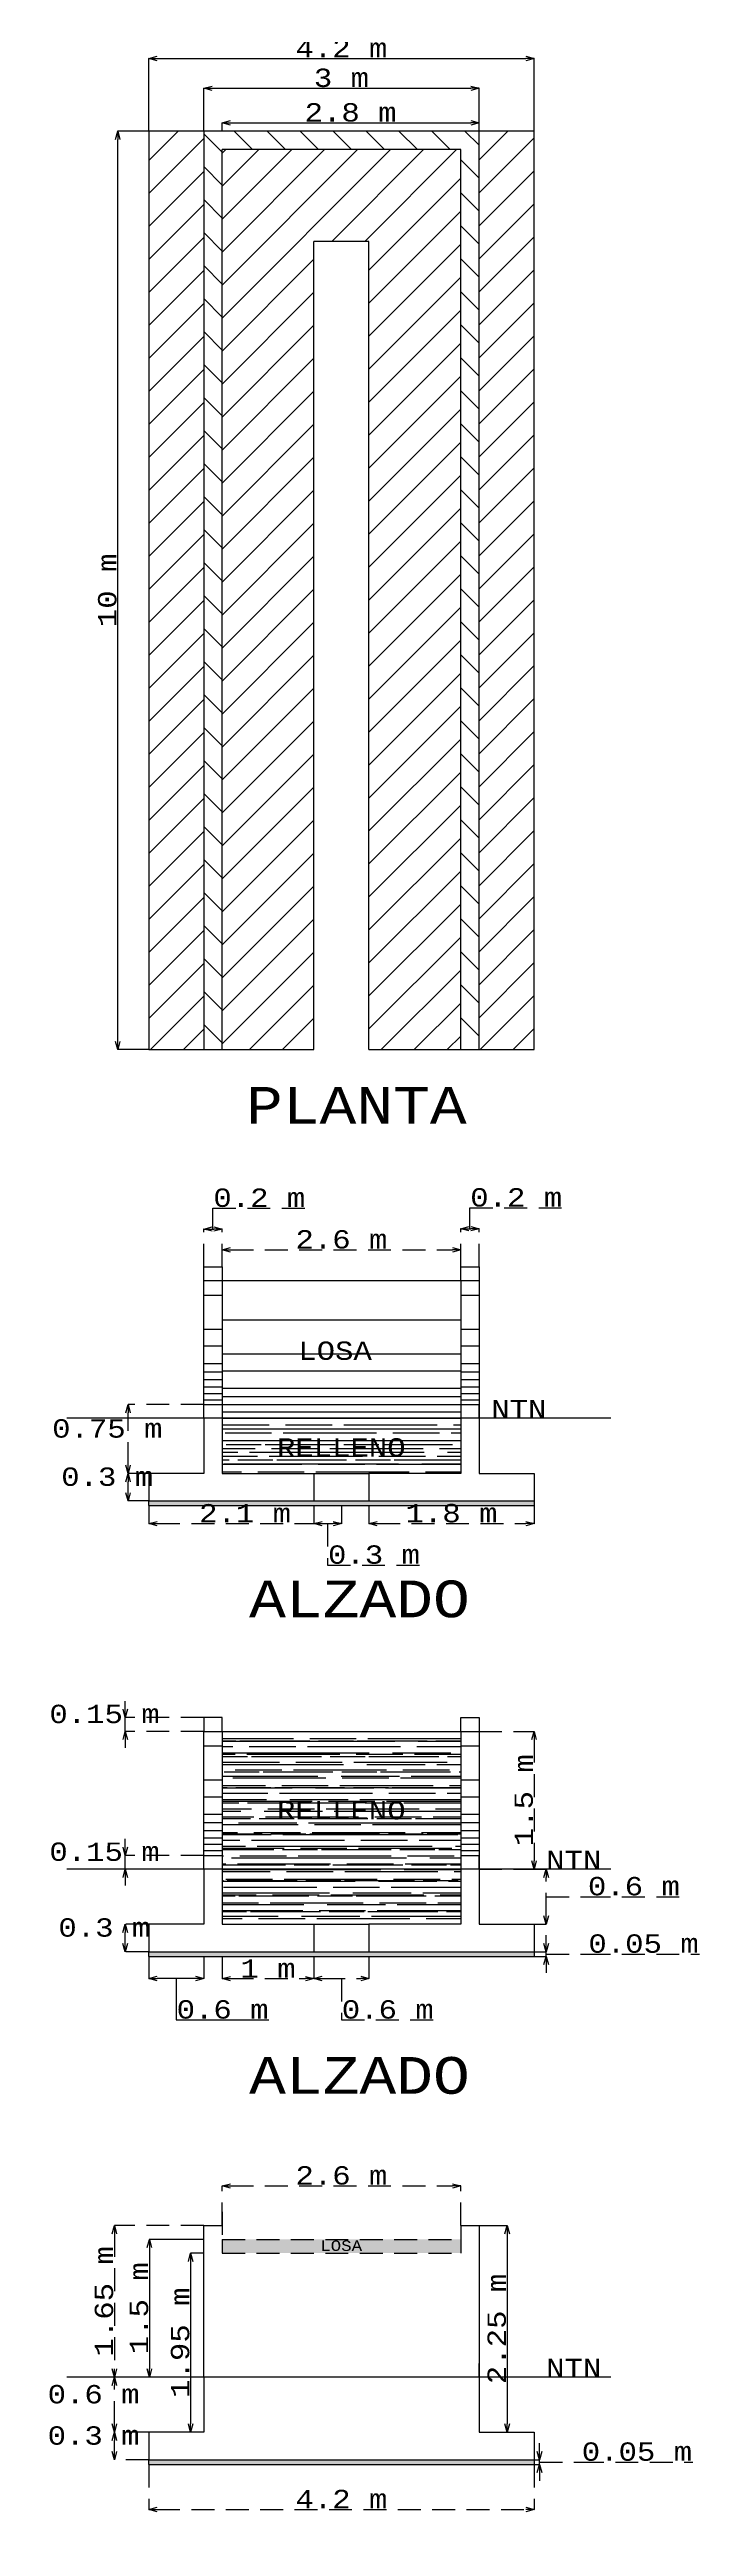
# Model space of a CAD drawing. Header units: metres. Extents: x 851 to 969, y 754 to 824.
# Drawn here: x 957.54 to 964.63, y 770.06 to 797.03 of the extents above; entities that cross this region are included whole.
import ezdxf

# ---------------------------------------------------------------- set-up
doc = ezdxf.new("R2010")
doc.units = ezdxf.units.M
doc.linetypes.add('DASHED2', pattern=[0.375, 0.25, -0.125])
doc.styles.get("Standard").update_dxf_attribs({"font": 'cour.ttf', "height": 0.2})
doc.dimstyles.new('ISO-25 (Metros)', dxfattribs={"dimscale": 0.001, "dimtxt": 0.2, "dimasz": 90, "dimexe": 1.25, "dimexo": 0.625, "dimtad": 1, "dimtoh": 1, "dimdsep": 46, "dimtxsty": 'Standard', "dimblk": 'OPEN30', "dimcen": 2.5, "dimclrd": 220, "dimclre": 220, "dimclrt": 220, "dimadec": 0, "dimazin": 0, "dimtfac": 1, "dimtmove": 1, "dimatfit": 3, "dimfxl": 1, "dimarcsym": 0})

# ---------------------------------------------------------------- blocks, each defined once
blk = doc.blocks.new('_Open30')
at = {"color": 0, "linetype": 'ByBlock', "lineweight": -2}
for p, q in [((-1, 0.27), (0, 0)), ((0, 0), (-1, -0.27)), ((0, 0), (-1, 0))]:
    blk.add_line(p, q, dxfattribs=at)
blk = doc.blocks.new('*D34')
at = {"color": 220, "lineweight": -2, "transparency": 16777216}
for p, q in [((958.622, 776.269), (958.622, 776.028)), ((959.222, 776.269), (959.222, 776.028)), ((959.132, 776.029), (958.712, 776.029)), ((958.922, 776.029), (958.922, 775.578)), ((958.922, 775.578), (959.932, 775.578))]:
    blk.add_line(p, q, dxfattribs=at)
at = {"layer": 'Defpoints', "color": 0, "transparency": 16777216}
for p in [(958.622, 776.27), (959.222, 776.27), (958.622, 776.029)]:
    blk.add_point(p, dxfattribs=at)
at = {"color": 220, "lineweight": -2, "transparency": 16777216, "xscale": 0.09, "yscale": 0.09, "zscale": 0.09, "rotation": 180}
blk.add_blockref('_Open30', (958.622, 776.029), dxfattribs=at)
at = {"color": 220, "lineweight": -2, "transparency": 16777216, "xscale": 0.09, "yscale": 0.09, "zscale": 0.09}
blk.add_blockref('_Open30', (959.222, 776.029), dxfattribs=at)
at = {"color": 220, "transparency": 16777216, "insert": (959.427, 775.691), "char_height": 0.2, "attachment_point": 5}
blk.add_mtext('0.6 m', dxfattribs=at)
blk = doc.blocks.new('*D60')
at = {"color": 220, "linetype": 'DASHED2', "lineweight": -2, "transparency": 16777216}
for p, q in [((958.366, 777.46), (958.366, 777.55)), ((959.221, 777.37), (958.365, 777.37)), ((959.221, 777.22), (958.365, 777.22)), ((958.366, 777.22), (958.366, 777.37)), ((958.366, 777.22), (958.366, 777.37)), ((958.366, 777.13), (958.366, 777.04))]:
    blk.add_line(p, q, dxfattribs=at)
at = {"layer": 'Defpoints', "color": 0, "linetype": 'DASHED2', "transparency": 16777216}
for p in [(958.366, 777.37), (959.222, 777.37), (959.222, 777.22)]:
    blk.add_point(p, dxfattribs=at)
at = {"color": 220, "linetype": 'DASHED2', "lineweight": -2, "transparency": 16777216, "xscale": 0.09, "yscale": 0.09, "zscale": 0.09}
for p, rotation in [((958.366, 777.37), 270), ((958.366, 777.22), 90)]:
    blk.add_blockref('_Open30', p, dxfattribs=dict(at, rotation=rotation))
at = {"color": 220, "linetype": 'DASHED2', "transparency": 16777216, "insert": (958.14, 777.408), "char_height": 0.2, "attachment_point": 5}
blk.add_mtext('0.15 m', dxfattribs=at)
blk = doc.blocks.new('*D62')
at = {"color": 220, "linetype": 'DASHED2', "lineweight": -2, "transparency": 16777216}
for p, q in [((958.621, 776.62), (958.364, 776.62)), ((958.365, 776.41), (958.365, 776.53)), ((958.621, 776.32), (958.364, 776.32))]:
    blk.add_line(p, q, dxfattribs=at)
at = {"layer": 'Defpoints', "color": 0, "linetype": 'DASHED2', "transparency": 16777216}
for p in [(958.365, 776.62), (958.622, 776.62), (958.622, 776.32)]:
    blk.add_point(p, dxfattribs=at)
at = {"color": 220, "linetype": 'DASHED2', "lineweight": -2, "transparency": 16777216, "xscale": 0.09, "yscale": 0.09, "zscale": 0.09}
for p, rotation in [((958.365, 776.62), 90), ((958.365, 776.32), 270)]:
    blk.add_blockref('_Open30', p, dxfattribs=dict(at, rotation=rotation))
at = {"color": 220, "linetype": 'DASHED2', "transparency": 16777216, "insert": (958.138, 776.583), "char_height": 0.2, "attachment_point": 5}
blk.add_mtext('0.3 m', dxfattribs=at)
blk = doc.blocks.new('*D64')
at = {"color": 220, "linetype": 'DASHED2', "lineweight": -2, "transparency": 16777216}
for p, q in [((960.422, 776.269), (960.422, 776.028)), ((961.022, 776.269), (961.022, 776.028)), ((960.512, 776.029), (960.932, 776.029)), ((960.722, 776.029), (960.722, 775.578)), ((960.722, 775.578), (961.732, 775.578))]:
    blk.add_line(p, q, dxfattribs=at)
at = {"layer": 'Defpoints', "color": 0, "linetype": 'DASHED2', "transparency": 16777216}
for p in [(960.422, 776.27), (961.022, 776.27), (961.022, 776.029)]:
    blk.add_point(p, dxfattribs=at)
at = {"color": 220, "linetype": 'DASHED2', "lineweight": -2, "transparency": 16777216, "xscale": 0.09, "yscale": 0.09, "zscale": 0.09, "rotation": 180}
blk.add_blockref('_Open30', (960.422, 776.029), dxfattribs=at)
at = {"color": 220, "linetype": 'DASHED2', "lineweight": -2, "transparency": 16777216, "xscale": 0.09, "yscale": 0.09, "zscale": 0.09}
blk.add_blockref('_Open30', (961.022, 776.029), dxfattribs=at)
at = {"color": 220, "linetype": 'DASHED2', "transparency": 16777216, "insert": (961.227, 775.691), "char_height": 0.2, "attachment_point": 5}
blk.add_mtext('0.6 m', dxfattribs=at)
blk = doc.blocks.new('*D65')
at = {"color": 220, "linetype": 'DASHED2', "lineweight": -2, "transparency": 16777216}
for p, q in [((959.422, 776.269), (959.422, 776.027)), ((960.422, 776.269), (960.422, 776.027)), ((959.512, 776.028), (960.332, 776.028))]:
    blk.add_line(p, q, dxfattribs=at)
at = {"layer": 'Defpoints', "color": 0, "linetype": 'DASHED2', "transparency": 16777216}
for p in [(959.422, 776.27), (960.422, 776.27), (960.422, 776.028)]:
    blk.add_point(p, dxfattribs=at)
at = {"color": 220, "linetype": 'DASHED2', "lineweight": -2, "transparency": 16777216, "xscale": 0.09, "yscale": 0.09, "zscale": 0.09, "rotation": 180}
blk.add_blockref('_Open30', (959.422, 776.028), dxfattribs=at)
at = {"color": 220, "linetype": 'DASHED2', "lineweight": -2, "transparency": 16777216, "xscale": 0.09, "yscale": 0.09, "zscale": 0.09}
blk.add_blockref('_Open30', (960.422, 776.028), dxfattribs=at)
at = {"color": 220, "linetype": 'DASHED2', "transparency": 16777216, "insert": (959.922, 776.138), "char_height": 0.2, "attachment_point": 5}
blk.add_mtext('1 m', dxfattribs=at)
blk = doc.blocks.new('*D67')
at = {"color": 220, "linetype": 'DASHED2', "lineweight": -2, "transparency": 16777216}
for p, q in [((962.954, 776.41), (962.954, 776.5)), ((962.822, 776.32), (962.955, 776.32)), ((962.822, 776.27), (962.955, 776.27)), ((962.954, 776.27), (962.954, 776.32)), ((962.954, 776.27), (962.954, 776.32)), ((962.954, 776.295), (963.405, 776.295)), ((962.954, 776.18), (962.954, 776.09)), ((963.405, 776.295), (964.625, 776.295))]:
    blk.add_line(p, q, dxfattribs=at)
at = {"layer": 'Defpoints', "color": 0, "linetype": 'DASHED2', "transparency": 16777216}
for p in [(962.822, 776.32), (962.822, 776.27), (962.954, 776.32)]:
    blk.add_point(p, dxfattribs=at)
at = {"color": 220, "linetype": 'DASHED2', "lineweight": -2, "transparency": 16777216, "xscale": 0.09, "yscale": 0.09, "zscale": 0.09}
for p, rotation in [((962.954, 776.32), 270), ((962.954, 776.27), 90)]:
    blk.add_blockref('_Open30', p, dxfattribs=dict(at, rotation=rotation))
at = {"color": 220, "linetype": 'DASHED2', "transparency": 16777216, "insert": (964.015, 776.408), "char_height": 0.2, "attachment_point": 5}
blk.add_mtext('0.05 m', dxfattribs=at)
blk = doc.blocks.new('*D83')
at = {"color": 220, "linetype": 'DASHED2', "lineweight": -2, "transparency": 16777216}
for p, q in [((958.622, 781.177), (958.622, 780.98)), ((958.712, 780.981), (960.632, 780.981)), ((960.722, 781.177), (960.722, 780.98))]:
    blk.add_line(p, q, dxfattribs=at)
at = {"layer": 'Defpoints', "color": 0, "linetype": 'DASHED2', "transparency": 16777216}
for p in [(958.622, 781.178), (960.722, 781.178), (960.722, 780.981)]:
    blk.add_point(p, dxfattribs=at)
at = {"color": 220, "linetype": 'DASHED2', "lineweight": -2, "transparency": 16777216, "xscale": 0.09, "yscale": 0.09, "zscale": 0.09, "rotation": 180}
blk.add_blockref('_Open30', (958.622, 780.981), dxfattribs=at)
at = {"color": 220, "linetype": 'DASHED2', "lineweight": -2, "transparency": 16777216, "xscale": 0.09, "yscale": 0.09, "zscale": 0.09}
blk.add_blockref('_Open30', (960.722, 780.981), dxfattribs=at)
at = {"color": 220, "linetype": 'DASHED2', "transparency": 16777216, "insert": (959.672, 781.094), "char_height": 0.2, "attachment_point": 5}
blk.add_mtext('2.1 m', dxfattribs=at)
blk = doc.blocks.new('*D84')
at = {"color": 220, "linetype": 'DASHED2', "lineweight": -2, "transparency": 16777216}
for p, q in [((960.422, 781.177), (960.422, 780.98)), ((960.512, 780.981), (960.632, 780.981)), ((960.572, 780.981), (960.572, 780.53)), ((960.722, 781.177), (960.722, 780.98)), ((960.572, 780.53), (961.582, 780.53))]:
    blk.add_line(p, q, dxfattribs=at)
at = {"layer": 'Defpoints', "color": 0, "linetype": 'DASHED2', "transparency": 16777216}
for p in [(960.422, 781.178), (960.722, 781.178), (960.722, 780.981)]:
    blk.add_point(p, dxfattribs=at)
at = {"color": 220, "linetype": 'DASHED2', "lineweight": -2, "transparency": 16777216, "xscale": 0.09, "yscale": 0.09, "zscale": 0.09, "rotation": 180}
blk.add_blockref('_Open30', (960.422, 780.981), dxfattribs=at)
at = {"color": 220, "linetype": 'DASHED2', "lineweight": -2, "transparency": 16777216, "xscale": 0.09, "yscale": 0.09, "zscale": 0.09}
blk.add_blockref('_Open30', (960.722, 780.981), dxfattribs=at)
at = {"color": 220, "linetype": 'DASHED2', "transparency": 16777216, "insert": (961.077, 780.643), "char_height": 0.2, "attachment_point": 5}
blk.add_mtext('0.3 m', dxfattribs=at)
blk = doc.blocks.new('*D85')
at = {"color": 220, "linetype": 'DASHED2', "lineweight": -2, "transparency": 16777216}
for p, q in [((961.022, 781.177), (961.022, 780.98)), ((961.112, 780.981), (962.732, 780.981)), ((962.822, 781.177), (962.822, 780.98))]:
    blk.add_line(p, q, dxfattribs=at)
at = {"layer": 'Defpoints', "color": 0, "linetype": 'DASHED2', "transparency": 16777216}
for p in [(961.022, 781.178), (962.822, 781.178), (962.822, 780.981)]:
    blk.add_point(p, dxfattribs=at)
at = {"color": 220, "linetype": 'DASHED2', "lineweight": -2, "transparency": 16777216, "xscale": 0.09, "yscale": 0.09, "zscale": 0.09, "rotation": 180}
blk.add_blockref('_Open30', (961.022, 780.981), dxfattribs=at)
at = {"color": 220, "linetype": 'DASHED2', "lineweight": -2, "transparency": 16777216, "xscale": 0.09, "yscale": 0.09, "zscale": 0.09}
blk.add_blockref('_Open30', (962.822, 780.981), dxfattribs=at)
at = {"color": 220, "linetype": 'DASHED2', "transparency": 16777216, "insert": (961.922, 781.094), "char_height": 0.2, "attachment_point": 5}
blk.add_mtext('1.8 m', dxfattribs=at)
blk = doc.blocks.new('*D86')
at = {"color": 220, "linetype": 'DASHED2', "lineweight": -2, "transparency": 16777216}
for p, q in [((959.221, 782.278), (958.396, 782.278)), ((958.397, 781.618), (958.397, 782.188)), ((959.221, 781.528), (958.396, 781.528))]:
    blk.add_line(p, q, dxfattribs=at)
at = {"layer": 'Defpoints', "color": 0, "linetype": 'DASHED2', "transparency": 16777216}
for p in [(958.397, 782.278), (959.222, 782.278), (959.222, 781.528)]:
    blk.add_point(p, dxfattribs=at)
at = {"color": 220, "linetype": 'DASHED2', "lineweight": -2, "transparency": 16777216, "xscale": 0.09, "yscale": 0.09, "zscale": 0.09}
for p, rotation in [((958.397, 782.278), 90), ((958.397, 781.528), 270)]:
    blk.add_blockref('_Open30', p, dxfattribs=dict(at, rotation=rotation))
at = {"color": 220, "linetype": 'DASHED2', "transparency": 16777216, "insert": (958.17, 782.016), "char_height": 0.2, "attachment_point": 5}
blk.add_mtext('0.75 m', dxfattribs=at)
blk = doc.blocks.new('*D87')
at = {"color": 220, "linetype": 'DASHED2', "lineweight": -2, "transparency": 16777216}
for p, q in [((958.621, 781.528), (958.394, 781.528)), ((958.396, 781.318), (958.396, 781.438)), ((958.621, 781.228), (958.394, 781.228))]:
    blk.add_line(p, q, dxfattribs=at)
at = {"layer": 'Defpoints', "color": 0, "linetype": 'DASHED2', "transparency": 16777216}
for p in [(958.396, 781.528), (958.622, 781.528), (958.622, 781.228)]:
    blk.add_point(p, dxfattribs=at)
at = {"color": 220, "linetype": 'DASHED2', "lineweight": -2, "transparency": 16777216, "xscale": 0.09, "yscale": 0.09, "zscale": 0.09}
for p, rotation in [((958.396, 781.528), 90), ((958.396, 781.228), 270)]:
    blk.add_blockref('_Open30', p, dxfattribs=dict(at, rotation=rotation))
at = {"color": 220, "linetype": 'DASHED2', "transparency": 16777216, "insert": (958.169, 781.491), "char_height": 0.2, "attachment_point": 5}
blk.add_mtext('0.3 m', dxfattribs=at)
blk = doc.blocks.new('*D89')
at = {"color": 220, "linetype": 'DASHED2', "lineweight": -2, "transparency": 16777216}
for p, q in [((962.822, 777.22), (962.955, 777.22)), ((962.954, 776.71), (962.954, 777.13)), ((962.954, 776.92), (963.405, 776.92)), ((963.405, 776.92), (964.415, 776.92)), ((962.822, 776.62), (962.955, 776.62))]:
    blk.add_line(p, q, dxfattribs=at)
at = {"layer": 'Defpoints', "color": 0, "linetype": 'DASHED2', "transparency": 16777216}
for p in [(962.822, 777.22), (962.954, 777.22), (962.822, 776.62)]:
    blk.add_point(p, dxfattribs=at)
at = {"color": 220, "linetype": 'DASHED2', "lineweight": -2, "transparency": 16777216, "xscale": 0.09, "yscale": 0.09, "zscale": 0.09}
for p, rotation in [((962.954, 777.22), 90), ((962.954, 776.62), 270)]:
    blk.add_blockref('_Open30', p, dxfattribs=dict(at, rotation=rotation))
at = {"color": 220, "linetype": 'DASHED2', "transparency": 16777216, "insert": (963.91, 777.033), "char_height": 0.2, "attachment_point": 5}
blk.add_mtext('0.6 m', dxfattribs=at)
blk = doc.blocks.new('*D90')
at = {"color": 220, "linetype": 'DASHED2', "lineweight": -2, "transparency": 16777216}
for p, q in [((962.222, 778.72), (962.823, 778.72)), ((962.822, 778.63), (962.822, 777.31)), ((962.222, 777.22), (962.823, 777.22))]:
    blk.add_line(p, q, dxfattribs=at)
at = {"layer": 'Defpoints', "color": 0, "linetype": 'DASHED2', "transparency": 16777216}
for p in [(962.222, 778.72), (962.222, 777.22), (962.822, 777.22)]:
    blk.add_point(p, dxfattribs=at)
at = {"color": 220, "linetype": 'DASHED2', "lineweight": -2, "transparency": 16777216, "xscale": 0.09, "yscale": 0.09, "zscale": 0.09}
for p, rotation in [((962.822, 778.72), 90), ((962.822, 777.22), 270)]:
    blk.add_blockref('_Open30', p, dxfattribs=dict(at, rotation=rotation))
at = {"color": 220, "linetype": 'DASHED2', "transparency": 16777216, "insert": (962.71, 777.97), "char_height": 0.2, "attachment_point": 5, "rotation": 90}
blk.add_mtext('1.5 m', dxfattribs=at)
blk = doc.blocks.new('*D100')
at = {"color": 220, "linetype": 'DASHED2', "lineweight": -2, "transparency": 16777216}
for p, q in [((959.422, 773.339), (959.422, 773.772)), ((959.512, 773.771), (961.932, 773.771)), ((962.022, 773.339), (962.022, 773.772))]:
    blk.add_line(p, q, dxfattribs=at)
at = {"layer": 'Defpoints', "color": 0, "linetype": 'DASHED2', "transparency": 16777216}
for p in [(962.022, 773.771), (959.422, 773.339), (962.022, 773.339)]:
    blk.add_point(p, dxfattribs=at)
at = {"color": 220, "linetype": 'DASHED2', "lineweight": -2, "transparency": 16777216, "xscale": 0.09, "yscale": 0.09, "zscale": 0.09, "rotation": 180}
blk.add_blockref('_Open30', (959.422, 773.771), dxfattribs=at)
at = {"color": 220, "linetype": 'DASHED2', "lineweight": -2, "transparency": 16777216, "xscale": 0.09, "yscale": 0.09, "zscale": 0.09}
blk.add_blockref('_Open30', (962.022, 773.771), dxfattribs=at)
at = {"color": 220, "linetype": 'DASHED2', "transparency": 16777216, "insert": (960.722, 773.884), "char_height": 0.2, "attachment_point": 5}
blk.add_mtext('2.6 m', dxfattribs=at)
blk = doc.blocks.new('*D101')
at = {"color": 220, "linetype": 'DASHED2', "lineweight": -2, "transparency": 16777216}
for p, q in [((959.221, 773.339), (958.247, 773.339)), ((958.248, 773.249), (958.248, 771.779)), ((959.221, 771.689), (958.247, 771.689))]:
    blk.add_line(p, q, dxfattribs=at)
at = {"layer": 'Defpoints', "color": 0, "linetype": 'DASHED2', "transparency": 16777216}
for p in [(959.222, 773.339), (958.248, 771.689), (959.222, 771.689)]:
    blk.add_point(p, dxfattribs=at)
at = {"color": 220, "linetype": 'DASHED2', "lineweight": -2, "transparency": 16777216, "xscale": 0.09, "yscale": 0.09, "zscale": 0.09}
for p, rotation in [((958.248, 773.339), 90), ((958.248, 771.689), 270)]:
    blk.add_blockref('_Open30', p, dxfattribs=dict(at, rotation=rotation))
at = {"color": 220, "linetype": 'DASHED2', "transparency": 16777216, "insert": (958.135, 772.514), "char_height": 0.2, "attachment_point": 5, "rotation": 90}
blk.add_mtext('1.65 m', dxfattribs=at)
blk = doc.blocks.new('*D102')
at = {"color": 220, "linetype": 'DASHED2', "lineweight": -2, "transparency": 16777216}
for p, q in [((959.221, 771.689), (958.247, 771.689)), ((958.248, 771.179), (958.248, 771.599)), ((958.621, 771.089), (958.247, 771.089))]:
    blk.add_line(p, q, dxfattribs=at)
at = {"layer": 'Defpoints', "color": 0, "linetype": 'DASHED2', "transparency": 16777216}
for p in [(958.248, 771.689), (959.222, 771.689), (958.622, 771.089)]:
    blk.add_point(p, dxfattribs=at)
at = {"color": 220, "linetype": 'DASHED2', "lineweight": -2, "transparency": 16777216, "xscale": 0.09, "yscale": 0.09, "zscale": 0.09}
for p, rotation in [((958.248, 771.689), 90), ((958.248, 771.089), 270)]:
    blk.add_blockref('_Open30', p, dxfattribs=dict(at, rotation=rotation))
at = {"color": 220, "linetype": 'DASHED2', "transparency": 16777216, "insert": (958.021, 771.502), "char_height": 0.2, "attachment_point": 5}
blk.add_mtext('0.6 m', dxfattribs=at)
blk = doc.blocks.new('*D103')
at = {"color": 220, "linetype": 'DASHED2', "lineweight": -2, "transparency": 16777216}
for p, q in [((958.621, 771.089), (958.247, 771.089)), ((958.248, 770.879), (958.248, 770.999)), ((958.621, 770.789), (958.247, 770.789))]:
    blk.add_line(p, q, dxfattribs=at)
at = {"layer": 'Defpoints', "color": 0, "linetype": 'DASHED2', "transparency": 16777216}
for p in [(958.248, 771.089), (958.622, 771.089), (958.622, 770.789)]:
    blk.add_point(p, dxfattribs=at)
at = {"color": 220, "linetype": 'DASHED2', "lineweight": -2, "transparency": 16777216, "xscale": 0.09, "yscale": 0.09, "zscale": 0.09}
for p, rotation in [((958.248, 771.089), 90), ((958.248, 770.789), 270)]:
    blk.add_blockref('_Open30', p, dxfattribs=dict(at, rotation=rotation))
at = {"color": 220, "linetype": 'DASHED2', "transparency": 16777216, "insert": (958.021, 771.052), "char_height": 0.2, "attachment_point": 5}
blk.add_mtext('0.3 m', dxfattribs=at)
blk = doc.blocks.new('*D104')
at = {"color": 220, "linetype": 'DASHED2', "lineweight": -2, "transparency": 16777216}
for p, q in [((962.822, 770.789), (962.883, 770.789)), ((962.822, 770.739), (962.883, 770.739)), ((962.881, 770.879), (962.881, 770.969)), ((962.881, 770.739), (962.881, 770.789)), ((962.881, 770.739), (962.881, 770.789)), ((962.881, 770.764), (963.333, 770.764)), ((963.333, 770.764), (964.553, 770.764)), ((962.881, 770.649), (962.881, 770.559))]:
    blk.add_line(p, q, dxfattribs=at)
at = {"layer": 'Defpoints', "color": 0, "linetype": 'DASHED2', "transparency": 16777216}
for p in [(962.822, 770.789), (962.822, 770.739), (962.881, 770.789)]:
    blk.add_point(p, dxfattribs=at)
at = {"color": 220, "linetype": 'DASHED2', "lineweight": -2, "transparency": 16777216, "xscale": 0.09, "yscale": 0.09, "zscale": 0.09}
for p, rotation in [((962.881, 770.789), 270), ((962.881, 770.739), 90)]:
    blk.add_blockref('_Open30', p, dxfattribs=dict(at, rotation=rotation))
at = {"color": 220, "linetype": 'DASHED2', "transparency": 16777216, "insert": (963.943, 770.877), "char_height": 0.2, "attachment_point": 5}
blk.add_mtext('0.05 m', dxfattribs=at)
blk = doc.blocks.new('*D108')
at = {"color": 220, "linetype": 'DASHED2', "lineweight": -2, "transparency": 16777216}
for p, q in [((959.322, 784.189), (959.322, 784.415)), ((959.322, 784.415), (960.332, 784.415)), ((959.222, 783.779), (959.222, 784.19)), ((959.312, 784.189), (959.332, 784.189)), ((959.422, 783.779), (959.422, 784.19))]:
    blk.add_line(p, q, dxfattribs=at)
at = {"layer": 'Defpoints', "color": 0, "linetype": 'DASHED2', "transparency": 16777216}
for p in [(959.422, 784.189), (959.222, 783.778), (959.422, 783.778)]:
    blk.add_point(p, dxfattribs=at)
at = {"color": 220, "linetype": 'DASHED2', "lineweight": -2, "transparency": 16777216, "xscale": 0.09, "yscale": 0.09, "zscale": 0.09, "rotation": 180}
blk.add_blockref('_Open30', (959.222, 784.189), dxfattribs=at)
at = {"color": 220, "linetype": 'DASHED2', "lineweight": -2, "transparency": 16777216, "xscale": 0.09, "yscale": 0.09, "zscale": 0.09}
blk.add_blockref('_Open30', (959.422, 784.189), dxfattribs=at)
at = {"color": 220, "linetype": 'DASHED2', "transparency": 16777216, "insert": (959.827, 784.528), "char_height": 0.2, "attachment_point": 5}
blk.add_mtext('0.2 m', dxfattribs=at)
blk = doc.blocks.new('*D109')
at = {"color": 220, "linetype": 'DASHED2', "lineweight": -2, "transparency": 16777216}
for p, q in [((959.422, 783.779), (959.422, 783.964)), ((959.512, 783.962), (961.932, 783.962)), ((962.022, 783.779), (962.022, 783.964))]:
    blk.add_line(p, q, dxfattribs=at)
at = {"layer": 'Defpoints', "color": 0, "linetype": 'DASHED2', "transparency": 16777216}
for p in [(962.022, 783.962), (959.422, 783.778), (962.022, 783.778)]:
    blk.add_point(p, dxfattribs=at)
at = {"color": 220, "linetype": 'DASHED2', "lineweight": -2, "transparency": 16777216, "xscale": 0.09, "yscale": 0.09, "zscale": 0.09, "rotation": 180}
blk.add_blockref('_Open30', (959.422, 783.962), dxfattribs=at)
at = {"color": 220, "linetype": 'DASHED2', "lineweight": -2, "transparency": 16777216, "xscale": 0.09, "yscale": 0.09, "zscale": 0.09}
blk.add_blockref('_Open30', (962.022, 783.962), dxfattribs=at)
at = {"color": 220, "linetype": 'DASHED2', "transparency": 16777216, "insert": (960.722, 784.075), "char_height": 0.2, "attachment_point": 5}
blk.add_mtext('2.6 m', dxfattribs=at)
blk = doc.blocks.new('*D110')
at = {"color": 220, "linetype": 'DASHED2', "lineweight": -2, "transparency": 16777216}
for p, q in [((962.122, 784.192), (962.122, 784.419)), ((962.122, 784.419), (963.132, 784.419)), ((962.022, 783.779), (962.022, 784.194)), ((962.112, 784.192), (962.132, 784.192)), ((962.222, 783.779), (962.222, 784.194))]:
    blk.add_line(p, q, dxfattribs=at)
at = {"layer": 'Defpoints', "color": 0, "linetype": 'DASHED2', "transparency": 16777216}
for p in [(962.222, 784.192), (962.022, 783.778), (962.222, 783.778)]:
    blk.add_point(p, dxfattribs=at)
at = {"color": 220, "linetype": 'DASHED2', "lineweight": -2, "transparency": 16777216, "xscale": 0.09, "yscale": 0.09, "zscale": 0.09, "rotation": 180}
blk.add_blockref('_Open30', (962.022, 784.192), dxfattribs=at)
at = {"color": 220, "linetype": 'DASHED2', "lineweight": -2, "transparency": 16777216, "xscale": 0.09, "yscale": 0.09, "zscale": 0.09}
blk.add_blockref('_Open30', (962.222, 784.192), dxfattribs=at)
at = {"color": 220, "linetype": 'DASHED2', "transparency": 16777216, "insert": (962.627, 784.532), "char_height": 0.2, "attachment_point": 5}
blk.add_mtext('0.2 m', dxfattribs=at)
blk = doc.blocks.new('*D111')
at = {"color": 220, "linetype": 'DASHED2', "lineweight": -2, "transparency": 16777216}
for p, q in [((959.221, 778.87), (958.365, 778.87)), ((958.366, 778.96), (958.366, 779.05)), ((958.366, 778.72), (958.366, 778.87)), ((958.366, 778.72), (958.366, 778.87)), ((959.221, 778.72), (958.365, 778.72)), ((958.366, 778.63), (958.366, 778.54))]:
    blk.add_line(p, q, dxfattribs=at)
at = {"layer": 'Defpoints', "color": 0, "linetype": 'DASHED2', "transparency": 16777216}
for p in [(958.366, 778.87), (959.222, 778.87), (959.222, 778.72)]:
    blk.add_point(p, dxfattribs=at)
at = {"color": 220, "linetype": 'DASHED2', "lineweight": -2, "transparency": 16777216, "xscale": 0.09, "yscale": 0.09, "zscale": 0.09}
for p, rotation in [((958.366, 778.87), 270), ((958.366, 778.72), 90)]:
    blk.add_blockref('_Open30', p, dxfattribs=dict(at, rotation=rotation))
at = {"color": 220, "linetype": 'DASHED2', "transparency": 16777216, "insert": (958.14, 778.908), "char_height": 0.2, "attachment_point": 5}
blk.add_mtext('0.15 m', dxfattribs=at)
blk = doc.blocks.new('*D113')
at = {"color": 220, "linetype": 'DASHED2', "lineweight": -2, "transparency": 16777216}
for p, q in [((958.622, 770.738), (958.622, 770.247)), ((962.822, 770.738), (962.822, 770.247)), ((958.712, 770.248), (962.732, 770.248))]:
    blk.add_line(p, q, dxfattribs=at)
at = {"layer": 'Defpoints', "color": 0, "linetype": 'DASHED2', "transparency": 16777216}
for p in [(958.622, 770.739), (962.822, 770.739), (962.822, 770.248)]:
    blk.add_point(p, dxfattribs=at)
at = {"color": 220, "linetype": 'DASHED2', "lineweight": -2, "transparency": 16777216, "xscale": 0.09, "yscale": 0.09, "zscale": 0.09, "rotation": 180}
blk.add_blockref('_Open30', (958.622, 770.248), dxfattribs=at)
at = {"color": 220, "linetype": 'DASHED2', "lineweight": -2, "transparency": 16777216, "xscale": 0.09, "yscale": 0.09, "zscale": 0.09}
blk.add_blockref('_Open30', (962.822, 770.248), dxfattribs=at)
at = {"color": 220, "linetype": 'DASHED2', "transparency": 16777216, "insert": (960.722, 770.362), "char_height": 0.2, "attachment_point": 5}
blk.add_mtext('4.2 m', dxfattribs=at)
blk = doc.blocks.new('*D124')
at = {"color": 220, "lineweight": -2, "transparency": 16777216}
for p, q in [((959.221, 773.189), (958.627, 773.189)), ((958.629, 773.099), (958.629, 771.779)), ((959.221, 771.689), (958.627, 771.689))]:
    blk.add_line(p, q, dxfattribs=at)
at = {"layer": 'Defpoints', "color": 0, "transparency": 16777216}
for p in [(959.222, 773.189), (958.629, 771.689), (959.222, 771.689)]:
    blk.add_point(p, dxfattribs=at)
at = {"color": 220, "lineweight": -2, "transparency": 16777216, "xscale": 0.09, "yscale": 0.09, "zscale": 0.09}
for p, rotation in [((958.629, 773.189), 90), ((958.629, 771.689), 270)]:
    blk.add_blockref('_Open30', p, dxfattribs=dict(at, rotation=rotation))
at = {"color": 220, "transparency": 16777216, "insert": (958.517, 772.439), "char_height": 0.2, "attachment_point": 5, "rotation": 90}
blk.add_mtext('1.5 m', dxfattribs=at)
blk = doc.blocks.new('*D141')
at = {"color": 220, "lineweight": -2, "transparency": 16777216}
for p, q in [((959.221, 773.039), (959.077, 773.039)), ((959.078, 772.949), (959.078, 771.179)), ((959.221, 771.089), (959.077, 771.089))]:
    blk.add_line(p, q, dxfattribs=at)
at = {"layer": 'Defpoints', "color": 0, "transparency": 16777216}
for p in [(959.222, 773.039), (959.078, 771.089), (959.222, 771.089)]:
    blk.add_point(p, dxfattribs=at)
at = {"color": 220, "lineweight": -2, "transparency": 16777216, "xscale": 0.09, "yscale": 0.09, "zscale": 0.09}
for p, rotation in [((959.078, 773.039), 90), ((959.078, 771.089), 270)]:
    blk.add_blockref('_Open30', p, dxfattribs=dict(at, rotation=rotation))
at = {"color": 220, "transparency": 16777216, "insert": (958.965, 772.064), "char_height": 0.2, "attachment_point": 5, "rotation": 90}
blk.add_mtext('1.95 m', dxfattribs=at)
blk = doc.blocks.new('*D143')
at = {"color": 220, "lineweight": -2, "transparency": 16777216}
for p, q in [((962.222, 773.339), (962.53, 773.339)), ((962.529, 773.249), (962.529, 771.179)), ((962.222, 771.089), (962.53, 771.089))]:
    blk.add_line(p, q, dxfattribs=at)
at = {"layer": 'Defpoints', "color": 0, "transparency": 16777216}
for p in [(962.222, 773.339), (962.222, 771.089), (962.529, 771.089)]:
    blk.add_point(p, dxfattribs=at)
at = {"color": 220, "lineweight": -2, "transparency": 16777216, "xscale": 0.09, "yscale": 0.09, "zscale": 0.09}
for p, rotation in [((962.529, 773.339), 90), ((962.529, 771.089), 270)]:
    blk.add_blockref('_Open30', p, dxfattribs=dict(at, rotation=rotation))
at = {"color": 220, "transparency": 16777216, "insert": (962.416, 772.214), "char_height": 0.2, "attachment_point": 5, "rotation": 90}
blk.add_mtext('2.25 m', dxfattribs=at)
blk = doc.blocks.new('*D145')
at = {"color": 220, "lineweight": -2, "transparency": 16777216}
for p, q in [((958.622, 796.142), (958.622, 796.933)), ((958.712, 796.932), (962.732, 796.932)), ((962.822, 796.142), (962.822, 796.933))]:
    blk.add_line(p, q, dxfattribs=at)
at = {"layer": 'Defpoints', "color": 0, "transparency": 16777216}
for p in [(962.822, 796.932), (958.622, 796.142), (962.822, 796.142)]:
    blk.add_point(p, dxfattribs=at)
at = {"color": 220, "lineweight": -2, "transparency": 16777216, "xscale": 0.09, "yscale": 0.09, "zscale": 0.09, "rotation": 180}
blk.add_blockref('_Open30', (958.622, 796.932), dxfattribs=at)
at = {"color": 220, "lineweight": -2, "transparency": 16777216, "xscale": 0.09, "yscale": 0.09, "zscale": 0.09}
blk.add_blockref('_Open30', (962.822, 796.932), dxfattribs=at)
at = {"color": 220, "transparency": 16777216, "insert": (960.722, 797.045), "char_height": 0.2, "attachment_point": 5}
blk.add_mtext('4.2 m', dxfattribs=at)
blk = doc.blocks.new('*D146')
at = {"color": 220, "lineweight": -2, "transparency": 16777216}
for p, q in [((959.222, 796.142), (959.222, 796.609)), ((959.312, 796.608), (962.132, 796.608)), ((962.222, 796.142), (962.222, 796.609))]:
    blk.add_line(p, q, dxfattribs=at)
at = {"layer": 'Defpoints', "color": 0, "transparency": 16777216}
for p in [(962.222, 796.608), (959.222, 796.142), (962.222, 796.142)]:
    blk.add_point(p, dxfattribs=at)
at = {"color": 220, "lineweight": -2, "transparency": 16777216, "xscale": 0.09, "yscale": 0.09, "zscale": 0.09, "rotation": 180}
blk.add_blockref('_Open30', (959.222, 796.608), dxfattribs=at)
at = {"color": 220, "lineweight": -2, "transparency": 16777216, "xscale": 0.09, "yscale": 0.09, "zscale": 0.09}
blk.add_blockref('_Open30', (962.222, 796.608), dxfattribs=at)
at = {"color": 220, "transparency": 16777216, "insert": (960.722, 796.721), "char_height": 0.2, "attachment_point": 5}
blk.add_mtext('3 m', dxfattribs=at)
blk = doc.blocks.new('*D147')
at = {"color": 220, "lineweight": -2, "transparency": 16777216}
for p, q in [((959.422, 796.142), (959.422, 796.233)), ((959.512, 796.232), (962.132, 796.232)), ((962.222, 796.142), (962.222, 796.233))]:
    blk.add_line(p, q, dxfattribs=at)
at = {"layer": 'Defpoints', "color": 0, "transparency": 16777216}
for p in [(959.422, 796.142), (962.222, 796.232), (962.222, 796.142)]:
    blk.add_point(p, dxfattribs=at)
at = {"color": 220, "lineweight": -2, "transparency": 16777216, "xscale": 0.09, "yscale": 0.09, "zscale": 0.09, "rotation": 180}
blk.add_blockref('_Open30', (959.422, 796.232), dxfattribs=at)
at = {"color": 220, "lineweight": -2, "transparency": 16777216, "xscale": 0.09, "yscale": 0.09, "zscale": 0.09}
blk.add_blockref('_Open30', (962.222, 796.232), dxfattribs=at)
at = {"color": 220, "transparency": 16777216, "insert": (960.822, 796.345), "char_height": 0.2, "attachment_point": 5}
blk.add_mtext('2.8 m', dxfattribs=at)
blk = doc.blocks.new('*D148')
at = {"color": 220, "lineweight": -2, "transparency": 16777216}
for p, q in [((958.621, 796.142), (958.283, 796.142)), ((958.284, 786.232), (958.284, 796.052)), ((958.621, 786.142), (958.283, 786.142))]:
    blk.add_line(p, q, dxfattribs=at)
at = {"layer": 'Defpoints', "color": 0, "transparency": 16777216}
for p in [(958.284, 796.142), (958.622, 796.142), (958.622, 786.142)]:
    blk.add_point(p, dxfattribs=at)
at = {"color": 220, "lineweight": -2, "transparency": 16777216, "xscale": 0.09, "yscale": 0.09, "zscale": 0.09}
for p, rotation in [((958.284, 796.142), 90), ((958.284, 786.142), 270)]:
    blk.add_blockref('_Open30', p, dxfattribs=dict(at, rotation=rotation))
at = {"color": 220, "transparency": 16777216, "insert": (958.171, 791.142), "char_height": 0.2, "attachment_point": 5, "rotation": 90}
blk.add_mtext('10 m', dxfattribs=at)

msp = doc.modelspace()

# ---------------------------------------------------------------- hatches: boundary and pattern name
at = {"true_color": 0x2776bb}
h = msp.add_hatch(dxfattribs=at)
h.set_pattern_fill('ANSI31', color=152, scale=0.08)
h.set_pattern_definition([(45, (-13.13402, -58.83259), (-0.17960512, 0.17960512), [])])
h.paths.add_polyline_path([(959.222, 796.142), (958.622, 796.142), (958.622, 786.142), (959.222, 786.142)])
h.paths.add_polyline_path([(962.022, 795.942), (959.422, 795.942), (959.422, 786.142), (960.422, 786.142), (960.422, 794.942), (961.022, 794.942), (961.022, 786.142), (962.022, 786.142)])
h.paths.add_polyline_path([(962.822, 796.142), (962.222, 796.142), (962.222, 786.142), (962.822, 786.142)])
h = msp.add_hatch()
h.set_pattern_fill('ANSI31', color=1, scale=0.08, angle=90)
h.set_pattern_definition([(135, (-13.13402, -58.83259), (-0.17960512, -0.17960512), [])])
h.paths.add_polyline_path([(959.422, 795.942), (962.022, 795.942), (962.022, 786.142), (962.222, 786.142), (962.222, 796.142), (959.222, 796.142), (959.222, 786.142), (959.422, 786.142)])
at = {"linetype": 'DASHED2'}
h = msp.add_hatch(dxfattribs=at)
h.set_pattern_fill('AR-RROOF', color=32, scale=0.005)
h.set_pattern_definition([(0, (-12.69384, -21.3875), (0.2794, 0.127), [1.905, -0.254, 0.635, -0.127]), (0, (-12.52493, -21.324), (-0.127, 0.16891), [0.381, -0.04191, 0.762, -0.09525]), (0, (-12.63034, -21.27955), (0.6604, 0.08509), [1.016, -0.1778, 0.508, -0.127])])
h.paths.add_polyline_path([(959.422, 782.128), (959.422, 781.528), (960.422, 781.528), (961.022, 781.528), (962.022, 781.528), (962.022, 782.128)])
at = {"true_color": 0x939598}
h = msp.add_hatch(dxfattribs=at)
h.set_pattern_fill('CLAY', color=252, scale=0.004)
h.set_pattern_definition([(0, (15.799557, -17.544503), (0, 0.01905), []), (0, (15.799557, -17.541328), (0, 0.01905), []), (0, (15.799557, -17.538153), (0, 0.01905), []), (0, (15.799557, -17.531803), (0, 0.01905), [0.01905, -0.0127])])
h.paths.add_polyline_path([(962.822, 781.228), (958.622, 781.228), (958.622, 781.178), (962.822, 781.178)])
h = msp.add_hatch()
h.set_pattern_fill('AR-RROOF', color=32, scale=0.005)
h.set_pattern_definition([(0, (-10.9073, -22.24955), (0.2794, 0.127), [1.905, -0.254, 0.635, -0.127]), (0, (-10.7384, -22.18605), (-0.127, 0.16891), [0.381, -0.04191, 0.762, -0.09525]), (0, (-10.8438, -22.1416), (0.6604, 0.08509), [1.016, -0.1778, 0.508, -0.127])])
h.paths.add_polyline_path([(959.422, 778.72), (959.422, 776.62), (960.422, 776.62), (961.022, 776.62), (962.022, 776.62), (962.022, 778.72)])
h = msp.add_hatch(dxfattribs=at)
h.set_pattern_fill('CLAY', color=252, scale=0.004)
h.set_pattern_definition([(0, (15.799557, -22.452721), (0, 0.01905), []), (0, (15.799557, -22.449546), (0, 0.01905), []), (0, (15.799557, -22.446371), (0, 0.01905), []), (0, (15.799557, -22.440021), (0, 0.01905), [0.01905, -0.0127])])
h.paths.add_polyline_path([(962.822, 776.32), (958.622, 776.32), (958.622, 776.27), (962.822, 776.27)])
at = {"linetype": 'DASHED2', "true_color": 0x636466}
h = msp.add_hatch(dxfattribs=at)
h.set_pattern_fill('AR-SAND', color=251, scale=0.0001, angle=20)
h.set_pattern_definition([(57.5, (-12.6938425, -23.7010283), (-0.001824245616, 0.004544255783), [0, -0.0038608, 0, -0.004318, 0, -0.0041275]), (27.5, (-12.6938425, -23.701028), (0.001772450884, 0.00827341275), [0, -0.0020828, 0, -0.0034798, 0, -0.0013335]), (347.5, (-12.6967783, -23.702097), (0.007427981473, 0.002718858357), [0, -0.00127, 0, -0.004572, 0, -0.005969]), (337.5, (-12.696778, -23.702097), (0.00641262045, 0.004706367273), [0, -0.000635, 0, -0.0029972, 0, -0.003429])])
h.paths.add_polyline_path([(962.022, 773.039), (962.022, 773.189), (959.422, 773.189), (959.422, 773.039)])
h.paths.add_polyline_path([(960.45, 772.954), (960.986, 772.954), (960.986, 773.237), (960.45, 773.237)], flags=9)
at = {"true_color": 0x939598}
h = msp.add_hatch(dxfattribs=at)
h.set_pattern_fill('CLAY', color=252, scale=0.004)
h.set_pattern_definition([(0, (15.799557, -27.983703), (0, 0.01905), []), (0, (15.799557, -27.980528), (0, 0.01905), []), (0, (15.799557, -27.977353), (0, 0.01905), []), (0, (15.799557, -27.971003), (0, 0.01905), [0.01905, -0.0127])])
h.paths.add_polyline_path([(962.822, 770.789), (958.622, 770.789), (958.622, 770.739), (962.822, 770.739)])

# ---------------------------------------------------------------- linework, layer by layer
for p, q in [((959.222, 796.142), (958.622, 796.142)), ((958.622, 796.142), (958.622, 786.142)), ((962.822, 796.142), (962.222, 796.142)), ((962.822, 786.142), (962.822, 796.142)), ((960.422, 786.142), (960.422, 794.942)), ((961.022, 794.942), (960.422, 794.942)), ((961.022, 786.142), (961.022, 794.942)), ((958.622, 786.142), (959.222, 786.142)), ((959.222, 786.142), (960.422, 786.142)), ((961.022, 786.142), (962.222, 786.142)), ((962.222, 786.142), (962.822, 786.142)), ((959.222, 782.128), (959.222, 783.628)), ((959.222, 783.628), (962.222, 783.628)), ((959.222, 783.47), (959.422, 783.47)), ((959.422, 783.628), (959.422, 781.528)), ((959.422, 783.628), (962.022, 783.628)), ((962.022, 783.628), (962.022, 781.528)), ((962.022, 783.47), (962.222, 783.47)), ((962.222, 783.628), (962.222, 782.128)), ((959.422, 783.2), (962.022, 783.2)), ((959.222, 783.099), (959.422, 783.099)), ((959.222, 782.916), (959.422, 782.916)), ((962.022, 783.099), (962.222, 783.099)), ((962.022, 782.916), (962.222, 782.916)), ((959.222, 782.726), (959.422, 782.726)), ((959.222, 782.635), (959.422, 782.635)), ((959.422, 782.829), (962.022, 782.829)), ((959.422, 782.646), (962.022, 782.646)), ((962.022, 782.726), (962.222, 782.726)), ((962.022, 782.635), (962.222, 782.635)), ((959.222, 782.55), (959.422, 782.55)), ((959.222, 782.47), (959.422, 782.47)), ((959.222, 782.398), (959.422, 782.398)), ((959.222, 782.329), (959.422, 782.329)), ((959.422, 782.456), (962.022, 782.456)), ((959.422, 782.365), (962.022, 782.365)), ((962.022, 782.55), (962.222, 782.55)), ((962.022, 782.47), (962.222, 782.47)), ((962.022, 782.398), (962.222, 782.398)), ((962.022, 782.329), (962.222, 782.329)), ((959.422, 782.28), (962.022, 782.28)), ((959.422, 782.2), (962.022, 782.2)), ((959.422, 782.128), (962.022, 782.128)), ((962.022, 782.278), (962.222, 782.278)), ((962.222, 782.128), (962.222, 781.528)), ((959.222, 781.528), (958.622, 781.528)), ((958.622, 781.528), (958.622, 781.228)), ((959.422, 781.528), (960.422, 781.528)), ((960.422, 781.528), (960.422, 781.228)), ((960.422, 781.528), (961.022, 781.528)), ((962.022, 781.528), (961.022, 781.528)), ((961.022, 781.528), (961.022, 781.228)), ((962.222, 781.528), (962.822, 781.528)), ((962.822, 781.528), (962.822, 781.228)), ((958.622, 781.178), (958.622, 781.228)), ((962.822, 781.228), (962.822, 781.178)), ((959.222, 777.22), (959.222, 778.72)), ((959.222, 778.72), (962.222, 778.72)), ((959.222, 778.562), (959.422, 778.562)), ((959.422, 778.72), (959.422, 776.62)), ((962.022, 778.72), (962.022, 776.62)), ((962.022, 778.562), (962.222, 778.562)), ((962.222, 778.72), (962.222, 777.22)), ((959.222, 778.191), (959.422, 778.191)), ((959.222, 778.008), (959.422, 778.008)), ((962.022, 778.191), (962.222, 778.191)), ((962.022, 778.008), (962.222, 778.008)), ((959.222, 777.818), (959.422, 777.818)), ((959.222, 777.727), (959.422, 777.727)), ((962.022, 777.818), (962.222, 777.818)), ((962.022, 777.727), (962.222, 777.727)), ((959.222, 777.642), (959.422, 777.642)), ((959.222, 777.562), (959.422, 777.562)), ((959.222, 777.49), (959.422, 777.49)), ((962.022, 777.642), (962.222, 777.642)), ((962.022, 777.562), (962.222, 777.562)), ((962.022, 777.49), (962.222, 777.49)), ((959.222, 777.421), (959.422, 777.421)), ((962.022, 777.421), (962.222, 777.421)), ((962.022, 777.37), (962.222, 777.37)), ((962.222, 777.22), (962.222, 776.62)), ((959.222, 776.62), (958.622, 776.62)), ((958.622, 776.62), (958.622, 776.32)), ((959.422, 776.62), (960.422, 776.62)), ((960.422, 776.62), (960.422, 776.32)), ((960.422, 776.62), (961.022, 776.62)), ((962.022, 776.62), (961.022, 776.62)), ((961.022, 776.62), (961.022, 776.32)), ((962.222, 776.62), (962.822, 776.62)), ((962.822, 776.62), (962.822, 776.32)), ((958.622, 776.27), (958.622, 776.32)), ((962.822, 776.32), (962.822, 776.27)), ((959.222, 771.689), (959.222, 773.339)), ((962.022, 773.339), (962.022, 773.039)), ((962.222, 773.339), (962.222, 771.689)), ((962.222, 771.689), (962.222, 771.089)), ((959.222, 771.089), (958.622, 771.089)), ((958.622, 771.089), (958.622, 770.789)), ((962.222, 771.089), (962.822, 771.089)), ((962.822, 771.089), (962.822, 770.789)), ((958.622, 770.739), (958.622, 770.789)), ((962.822, 770.789), (962.822, 770.739))]:
    msp.add_line(p, q)
at = {"color": 6}
for p, q in [((962.222, 796.142), (959.222, 796.142)), ((959.222, 796.142), (959.222, 786.142)), ((962.222, 786.142), (962.222, 796.142)), ((959.422, 786.142), (959.422, 795.942)), ((962.022, 795.942), (959.422, 795.942)), ((962.022, 786.142), (962.022, 795.942))]:
    msp.add_line(p, q, dxfattribs=at)
at = {"linetype": 'DASHED2'}
for p, q in [((959.222, 783.628), (959.222, 783.778)), ((959.222, 783.778), (959.422, 783.778)), ((959.422, 783.778), (959.422, 783.628)), ((962.022, 783.628), (962.022, 783.778)), ((962.022, 783.778), (962.222, 783.778)), ((962.222, 783.778), (962.222, 783.628)), ((959.222, 782.278), (959.422, 782.278)), ((962.222, 782.128), (962.222, 782.278)), ((959.422, 778.87), (959.222, 778.87)), ((959.222, 778.87), (959.222, 778.72)), ((959.422, 778.72), (959.422, 778.87)), ((962.022, 778.72), (962.022, 778.87)), ((962.022, 778.87), (962.222, 778.87)), ((962.222, 778.87), (962.222, 778.72)), ((959.222, 777.37), (959.422, 777.37)), ((962.222, 777.22), (962.222, 777.37)), ((959.422, 773.489), (959.422, 773.189)), ((959.222, 773.339), (959.422, 773.339)), ((959.422, 773.189), (962.022, 773.189)), ((959.422, 773.189), (959.422, 773.039)), ((962.022, 773.339), (962.222, 773.339)), ((959.422, 773.039), (962.022, 773.039)), ((962.222, 771.689), (962.222, 771.839))]:
    msp.add_line(p, q, dxfattribs=at)
at = {"color": 1, "linetype": 'DASHED2', "ltscale": 150, "transparency": 33554559}
for p, q in [((963.658, 782.128), (957.73, 782.128)), ((963.658, 777.22), (957.73, 777.22)), ((963.658, 771.689), (957.73, 771.689))]:
    msp.add_line(p, q, dxfattribs=at)
at = {"color": 7}
for p, q in [((959.222, 782.128), (959.222, 781.528)), ((958.622, 781.228), (962.822, 781.228)), ((958.622, 781.178), (962.822, 781.178)), ((959.222, 777.22), (959.222, 776.62)), ((958.622, 776.32), (962.822, 776.32)), ((958.622, 776.27), (962.822, 776.27)), ((959.222, 771.689), (959.222, 771.089)), ((958.622, 770.789), (962.822, 770.789)), ((958.622, 770.739), (962.822, 770.739))]:
    msp.add_line(p, q, dxfattribs=at)
at = {"transparency": 33554687}
msp.add_line((959.222, 773.189), (959.222, 773.339), dxfattribs=at)

# ---------------------------------------------------------------- texts
at = {"transparency": 33554687, "char_height": 0.4, "attachment_point": 1}
for s, insert in [('PLANTA', (959.682, 785.735)), ('ALZADO', (959.716, 780.362)), ('ALZADO', (959.716, 775.174))]:
    msp.add_mtext_dynamic_manual_height_columns(s, width=8.15481, gutter_width=1, heights=[0], dxfattribs=dict(at, insert=insert))
at = {"attachment_point": 1}
for s, width, gutter_width, insert, char_height in [('LOSA', 1.89775, 1, (960.252, 782.964), 0.2), ('NTN', 10.02919, 1, (962.355, 782.328), 0.2), ('RELLENO', 1.89775, 1, (960.019, 781.911), 0.2), ('RELLENO', 1.89775, 1, (960.019, 777.961), 0.2), ('NTN', 10.02919, 1, (962.954, 777.42), 0.2), ('LOSA', 1.08107, 0.57, (960.491, 773.177), 0.1139), ('NTN', 10.02919, 1, (962.954, 771.889), 0.2)]:
    msp.add_mtext_dynamic_manual_height_columns(s, width=width, gutter_width=gutter_width, heights=[0], dxfattribs=dict(at, insert=insert, char_height=char_height))

# ---------------------------------------------------------------- dimensions: what is measured, and where the dimension line sits
at = {"transparency": 33554687}
for base, p1, p2, picture, middle in [((962.822, 796.932), (958.622, 796.142), (962.822, 796.142), '*D145', (960.722, 797.045)), ((962.222, 796.608), (959.222, 796.142), (962.222, 796.142), '*D146', (960.722, 796.721)), ((962.222, 796.232), (959.422, 796.142), (962.222, 796.142), '*D147', (960.822, 796.345))]:
    dim = msp.add_linear_dim(base=base, p1=p1, p2=p2, dimstyle='ISO-25 (Metros)', override={"dimpost": ' m'}, dxfattribs=at)
    dim.commit()
    dim.dimension.update_dxf_attribs({"geometry": picture, "text_midpoint": middle})
for base, p1, p2, picture, middle in [((958.284, 796.142), (958.622, 786.142), (958.622, 796.142), '*D148', (958.171, 791.142)), ((958.629, 771.689), (959.222, 773.189), (959.222, 771.689), '*D124', (958.517, 772.439)), ((962.529, 771.089), (962.222, 773.339), (962.222, 771.089), '*D143', (962.416, 772.214)), ((959.078, 771.089), (959.222, 773.039), (959.222, 771.089), '*D141', (958.965, 772.064))]:
    dim = msp.add_linear_dim(base=base, p1=p1, p2=p2, angle=90, dimstyle='ISO-25 (Metros)', override={"dimpost": ' m'}, dxfattribs=at)
    dim.commit()
    dim.dimension.update_dxf_attribs({"geometry": picture, "text_midpoint": middle})
at = {"linetype": 'DASHED2'}
for base, p1, p2, picture, middle in [((959.422, 784.189), (959.222, 783.778), (959.422, 783.778), '*D108', (959.322, 784.528)), ((962.222, 784.192), (962.022, 783.778), (962.222, 783.778), '*D110', (962.122, 784.532)), ((962.022, 783.962), (959.422, 783.778), (962.022, 783.778), '*D109', (960.722, 784.075)), ((960.722, 780.981), (958.622, 781.178), (960.722, 781.178), '*D83', (959.672, 781.094)), ((962.822, 780.981), (961.022, 781.178), (962.822, 781.178), '*D85', (961.922, 781.094)), ((960.722, 780.981), (960.422, 781.178), (960.722, 781.178), '*D84', (960.572, 780.643)), ((960.422, 776.028), (959.422, 776.27), (960.422, 776.27), '*D65', (959.922, 776.138)), ((961.022, 776.029), (960.422, 776.27), (961.022, 776.27), '*D64', (960.722, 775.691)), ((962.022, 773.771), (959.422, 773.339), (962.022, 773.339), '*D100', (960.722, 773.884)), ((962.822, 770.248), (958.622, 770.739), (962.822, 770.739), '*D113', (960.722, 770.362))]:
    dim = msp.add_linear_dim(base=base, p1=p1, p2=p2, dimstyle='ISO-25 (Metros)', override={"dimpost": ' m'}, dxfattribs=at)
    dim.commit()
    dim.dimension.update_dxf_attribs({"geometry": picture, "text_midpoint": middle})
for base, p1, p2, picture, middle in [((958.397, 782.278), (959.222, 781.528), (959.222, 782.278), '*D86', (958.17, 782.016)), ((958.396, 781.528), (958.622, 781.228), (958.622, 781.528), '*D87', (958.169, 781.491)), ((958.366, 778.87), (959.222, 778.72), (959.222, 778.87), '*D111', (958.14, 778.908)), ((962.822, 777.22), (962.222, 778.72), (962.222, 777.22), '*D90', (962.71, 777.97)), ((958.366, 777.37), (959.222, 777.22), (959.222, 777.37), '*D60', (958.14, 777.408)), ((962.954, 777.22), (962.822, 776.62), (962.822, 777.22), '*D89', (963.405, 777.033)), ((958.365, 776.62), (958.622, 776.32), (958.622, 776.62), '*D62', (958.138, 776.583)), ((962.954, 776.32), (962.822, 776.27), (962.822, 776.32), '*D67', (963.405, 776.408)), ((958.248, 771.689), (959.222, 773.339), (959.222, 771.689), '*D101', (958.135, 772.514)), ((958.248, 771.689), (958.622, 771.089), (959.222, 771.689), '*D102', (958.021, 771.502)), ((958.248, 771.089), (958.622, 770.789), (958.622, 771.089), '*D103', (958.021, 771.052)), ((962.881, 770.789), (962.822, 770.739), (962.822, 770.789), '*D104', (963.333, 770.877))]:
    dim = msp.add_linear_dim(base=base, p1=p1, p2=p2, angle=90, dimstyle='ISO-25 (Metros)', override={"dimpost": ' m'}, dxfattribs=at)
    dim.commit()
    dim.dimension.update_dxf_attribs({"geometry": picture, "text_midpoint": middle})
dim = msp.add_linear_dim(base=(958.622, 776.029), p1=(959.222, 776.27), p2=(958.622, 776.27), dimstyle='ISO-25 (Metros)', override={"dimpost": ' m'})
dim.commit()
dim.dimension.update_dxf_attribs({"geometry": '*D34', "text_midpoint": (958.922, 775.691)})

doc.saveas('drawing.dxf')
